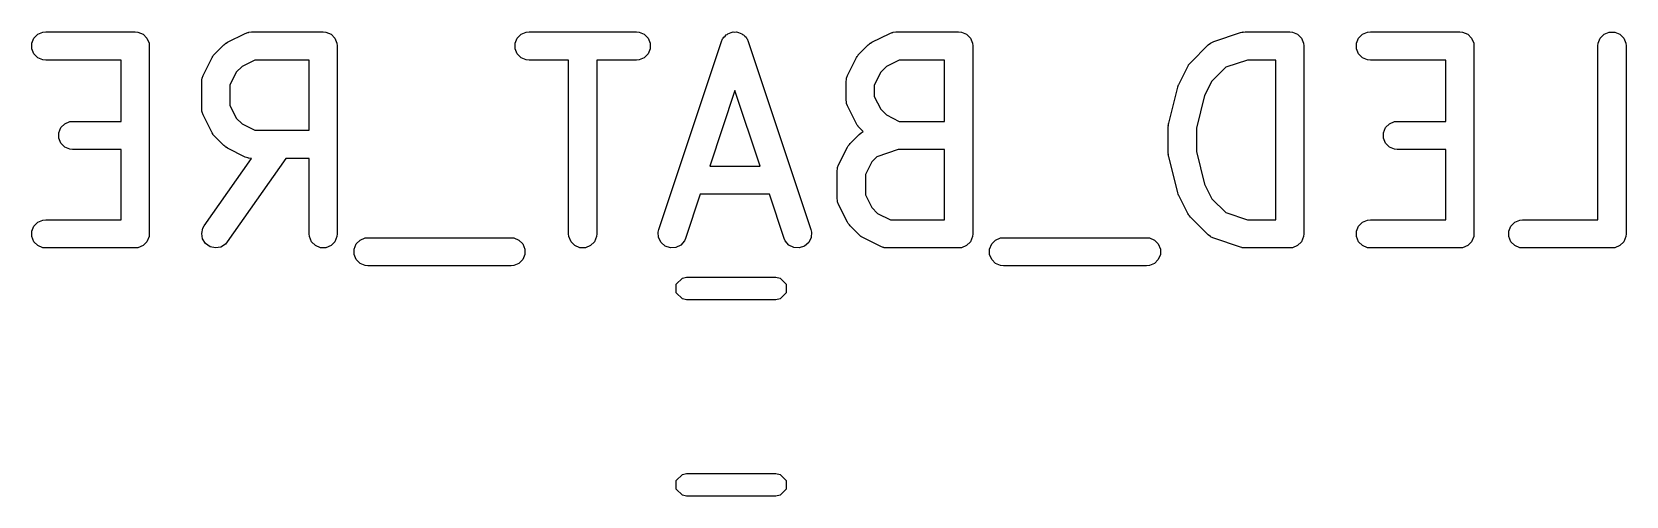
# Model space of a CAD drawing. Header units: millimetres. Extents: x 60 to 220, y -152 to -53.
# Drawn here: x 85.47 to 93.95, y -125.37 to -122.9 of the extents above; entities that cross this region are included whole.
import ezdxf

# ---------------------------------------------------------------- set-up
doc = ezdxf.new("R2010")
doc.units = ezdxf.units.MM
doc.layers.add('F.Silkscreen', color=41, linetype='CONTINUOUS', true_color=0xf2eda1)

msp = doc.modelspace()

# ---------------------------------------------------------------- linework, layer by layer
at = {"layer": 'F.Silkscreen', "linetype": 'CONTINUOUS'}
for p, q in [((85.502826, -122.912659), (85.529862, -122.90146)), ((85.529862, -122.90146), (85.544494, -122.900019)), ((85.544494, -122.900019), (86.020684, -122.900019)), ((86.020684, -122.900019), (86.035316, -122.90146)), ((86.035316, -122.90146), (86.062352, -122.912659)), ((86.619922, -122.902682), (86.622611, -122.90249)), ((86.622611, -122.90249), (86.6251, -122.90146)), ((86.6251, -122.90146), (86.639732, -122.900019)), ((86.639732, -122.900019), (87.020684, -122.900019)), ((87.020684, -122.900019), (87.035316, -122.90146)), ((87.035316, -122.90146), (87.062352, -122.912659)), ((88.074255, -122.912659), (88.101291, -122.90146)), ((88.101291, -122.90146), (88.115923, -122.900019)), ((88.115923, -122.900019), (88.687351, -122.900019)), ((88.687351, -122.900019), (88.701983, -122.90146)), ((88.701983, -122.90146), (88.729019, -122.912659)), ((89.191351, -122.902683), (89.196695, -122.902303)), ((89.196695, -122.902303), (89.201781, -122.900608)), ((89.201781, -122.900608), (89.211161, -122.901274)), ((89.211161, -122.901274), (89.220541, -122.900608)), ((89.220541, -122.900608), (89.225626, -122.902303)), ((89.225626, -122.902303), (89.230971, -122.902683)), ((90.048494, -122.902682), (90.051183, -122.90249)), ((90.051183, -122.90249), (90.053672, -122.90146)), ((90.053672, -122.90146), (90.068304, -122.900019)), ((90.068304, -122.900019), (90.401637, -122.900019)), ((90.401637, -122.900019), (90.416269, -122.90146)), ((90.416269, -122.90146), (90.443305, -122.912659)), ((91.901729, -122.903868), (91.908984, -122.902218)), ((91.908984, -122.902218), (91.910815, -122.90146)), ((91.910815, -122.90146), (91.913468, -122.901198)), ((91.913468, -122.901198), (91.916066, -122.900608)), ((91.916066, -122.900608), (91.91804, -122.900748)), ((91.91804, -122.900748), (91.925447, -122.900019)), ((91.925447, -122.900019), (92.163542, -122.900019)), ((92.163542, -122.900019), (92.178174, -122.90146)), ((92.178174, -122.90146), (92.20521, -122.912659)), ((92.550446, -122.912659), (92.577482, -122.90146)), ((92.577482, -122.90146), (92.592114, -122.900019)), ((92.592114, -122.900019), (93.068304, -122.900019)), ((93.068304, -122.900019), (93.082936, -122.90146)), ((93.082936, -122.90146), (93.109972, -122.912659)), ((93.83616, -122.912659), (93.863196, -122.90146)), ((93.863196, -122.90146), (93.89246, -122.90146)), ((93.89246, -122.90146), (93.919496, -122.912659)), ((85.470935, -122.960387), (85.482134, -122.933351)), ((85.470935, -122.989651), (85.470935, -122.960387)), ((85.482134, -122.933351), (85.502826, -122.912659)), ((86.062352, -122.912659), (86.083044, -122.933351)), ((86.083044, -122.933351), (86.094243, -122.960387)), ((86.094243, -122.960387), (86.095684, -122.975019)), ((86.095684, -122.975019), (86.095684, -123.975019)), ((86.443842, -123.017224), (86.491461, -122.969605)), ((86.491461, -122.969605), (86.49721, -122.964886)), ((86.49721, -122.964886), (86.49851, -122.963388)), ((86.49851, -122.963388), (86.500769, -122.961966)), ((86.500769, -122.961966), (86.502826, -122.960278)), ((86.502826, -122.960278), (86.504653, -122.95952)), ((86.504653, -122.95952), (86.510953, -122.955556)), ((86.510953, -122.955556), (86.606191, -122.907937)), ((86.606191, -122.907937), (86.619922, -122.902682)), ((87.062352, -122.912659), (87.083044, -122.933351)), ((87.083044, -122.933351), (87.094243, -122.960387)), ((87.094243, -122.960387), (87.095684, -122.975019)), ((87.095684, -122.975019), (87.095684, -123.975019)), ((88.042364, -122.960387), (88.053563, -122.933351)), ((88.042364, -122.989651), (88.042364, -122.960387)), ((88.053563, -122.933351), (88.074255, -122.912659)), ((88.729019, -122.912659), (88.749711, -122.933351)), ((88.749711, -122.933351), (88.76091, -122.960387)), ((88.76091, -122.960387), (88.76091, -122.989651)), ((88.806677, -123.951302), (89.14001, -122.951302)), ((89.14001, -122.951302), (89.146004, -122.937877)), ((89.146004, -122.937877), (89.149514, -122.933829)), ((89.149514, -122.933829), (89.151911, -122.929036)), ((89.151911, -122.929036), (89.159019, -122.92287)), ((89.159019, -122.92287), (89.165178, -122.91577)), ((89.165178, -122.91577), (89.169967, -122.913375)), ((89.169967, -122.913375), (89.174018, -122.909862)), ((89.174018, -122.909862), (89.182943, -122.906887)), ((89.182943, -122.906887), (89.191351, -122.902683)), ((89.230971, -122.902683), (89.239381, -122.906888)), ((89.239381, -122.906888), (89.248303, -122.909862)), ((89.248303, -122.909862), (89.25235, -122.913372)), ((89.25235, -122.913372), (89.257144, -122.915769)), ((89.257144, -122.915769), (89.263307, -122.922874)), ((89.263307, -122.922874), (89.270411, -122.929036)), ((89.270411, -122.929036), (89.272806, -122.933827)), ((89.272806, -122.933827), (89.276318, -122.937876)), ((89.276318, -122.937876), (89.282312, -122.951302)), ((89.282312, -122.951302), (89.615645, -123.951302)), ((89.872414, -123.017224), (89.920033, -122.969605)), ((89.920033, -122.969605), (89.925782, -122.964886)), ((89.925782, -122.964886), (89.927082, -122.963388)), ((89.927082, -122.963388), (89.929341, -122.961966)), ((89.929341, -122.961966), (89.931398, -122.960278)), ((89.931398, -122.960278), (89.933225, -122.95952)), ((89.933225, -122.95952), (89.939525, -122.955556)), ((89.939525, -122.955556), (90.034763, -122.907937)), ((90.034763, -122.907937), (90.048494, -122.902682)), ((90.443305, -122.912659), (90.463997, -122.933351)), ((90.463997, -122.933351), (90.475196, -122.960387)), ((90.475196, -122.960387), (90.476637, -122.975019)), ((90.476637, -122.975019), (90.476637, -123.975019)), ((91.634319, -123.064843), (91.729557, -122.969605)), ((91.729557, -122.969605), (91.740922, -122.960277)), ((91.740922, -122.960277), (91.743412, -122.959245)), ((91.743412, -122.959245), (91.745447, -122.957481)), ((91.745447, -122.957481), (91.758873, -122.951487)), ((91.758873, -122.951487), (91.901729, -122.903868)), ((92.20521, -122.912659), (92.225902, -122.933351)), ((92.225902, -122.933351), (92.237101, -122.960387)), ((92.237101, -122.960387), (92.238542, -122.975019)), ((92.238542, -122.975019), (92.238542, -123.975019)), ((92.518555, -122.960387), (92.529754, -122.933351)), ((92.518555, -122.989651), (92.518555, -122.960387)), ((92.529754, -122.933351), (92.550446, -122.912659)), ((93.109972, -122.912659), (93.130664, -122.933351)), ((93.130664, -122.933351), (93.141863, -122.960387)), ((93.141863, -122.960387), (93.143304, -122.975019)), ((93.143304, -122.975019), (93.143304, -123.975019)), ((93.802828, -122.975019), (93.804269, -122.960387)), ((93.802828, -123.900019), (93.802828, -122.975019)), ((93.804269, -122.960387), (93.815468, -122.933351)), ((93.815468, -122.933351), (93.83616, -122.912659)), ((93.919496, -122.912659), (93.940188, -122.933351)), ((93.940188, -122.933351), (93.951387, -122.960387)), ((93.951387, -122.960387), (93.952828, -122.975019)), ((93.952828, -122.975019), (93.952828, -123.975019)), ((85.482134, -123.016687), (85.470935, -122.989651)), ((85.502826, -123.037379), (85.482134, -123.016687)), ((85.529862, -123.048578), (85.502826, -123.037379)), ((85.544494, -123.050019), (85.529862, -123.048578)), ((85.945684, -123.050019), (85.544494, -123.050019)), ((85.945684, -123.376209), (85.945684, -123.050019)), ((86.382174, -123.131954), (86.429793, -123.036716)), ((86.429793, -123.036716), (86.433757, -123.030416)), ((86.433757, -123.030416), (86.434515, -123.028589)), ((86.434515, -123.028589), (86.436203, -123.026532)), ((86.436203, -123.026532), (86.437625, -123.024273)), ((86.437625, -123.024273), (86.439123, -123.022973)), ((86.439123, -123.022973), (86.443842, -123.017224)), ((86.657437, -123.050019), (86.588921, -123.084277)), ((86.945684, -123.050019), (86.657437, -123.050019)), ((86.945684, -123.423828), (86.945684, -123.050019)), ((88.053563, -123.016687), (88.042364, -122.989651)), ((88.074255, -123.037379), (88.053563, -123.016687)), ((88.101291, -123.048578), (88.074255, -123.037379)), ((88.115923, -123.050019), (88.101291, -123.048578)), ((88.326637, -123.050019), (88.115923, -123.050019)), ((88.326637, -123.975019), (88.326637, -123.050019)), ((88.687351, -123.050019), (88.476637, -123.050019)), ((88.476637, -123.050019), (88.476637, -123.975019)), ((88.701983, -123.048578), (88.687351, -123.050019)), ((88.729019, -123.037379), (88.701983, -123.048578)), ((88.749711, -123.016687), (88.729019, -123.037379)), ((88.76091, -122.989651), (88.749711, -123.016687)), ((89.810746, -123.131954), (89.858365, -123.036716)), ((89.858365, -123.036716), (89.862329, -123.030416)), ((89.862329, -123.030416), (89.863087, -123.028589)), ((89.863087, -123.028589), (89.864775, -123.026532)), ((89.864775, -123.026532), (89.866197, -123.024273)), ((89.866197, -123.024273), (89.867695, -123.022973)), ((89.867695, -123.022973), (89.872414, -123.017224)), ((90.086009, -123.050019), (90.017493, -123.084277)), ((90.326637, -123.050019), (90.086009, -123.050019)), ((90.326637, -123.376209), (90.326637, -123.050019)), ((91.62668, -123.074151), (91.628102, -123.071892)), ((91.628102, -123.071892), (91.6296, -123.070592)), ((91.6296, -123.070592), (91.634319, -123.064843)), ((91.937617, -123.050019), (91.823104, -123.08819)), ((92.088542, -123.050019), (91.937617, -123.050019)), ((92.088542, -123.900019), (92.088542, -123.050019)), ((92.529754, -123.016687), (92.518555, -122.989651)), ((92.550446, -123.037379), (92.529754, -123.016687)), ((92.577482, -123.048578), (92.550446, -123.037379)), ((92.592114, -123.050019), (92.577482, -123.048578)), ((92.993304, -123.050019), (92.592114, -123.050019)), ((92.993304, -123.376209), (92.993304, -123.050019)), ((86.374256, -123.165495), (86.375697, -123.150863)), ((86.375697, -123.150863), (86.376728, -123.148373)), ((86.376728, -123.148373), (86.376919, -123.145686)), ((86.376919, -123.145686), (86.382174, -123.131954)), ((86.558514, -123.114684), (86.524256, -123.1832)), ((86.588921, -123.084277), (86.558514, -123.114684)), ((89.802828, -123.165495), (89.804269, -123.150863)), ((89.804269, -123.150863), (89.8053, -123.148373)), ((89.8053, -123.148373), (89.805491, -123.145686)), ((89.805491, -123.145686), (89.810746, -123.131954)), ((89.987086, -123.114684), (89.952828, -123.1832)), ((90.017493, -123.084277), (89.987086, -123.114684)), ((91.572651, -123.179573), (91.62027, -123.084335)), ((91.62027, -123.084335), (91.624234, -123.078035)), ((91.624234, -123.078035), (91.624992, -123.076208)), ((91.624992, -123.076208), (91.62668, -123.074151)), ((91.823104, -123.08819), (91.748991, -123.162303)), ((86.374256, -123.308352), (86.374256, -123.165495)), ((86.524256, -123.1832), (86.524256, -123.290647)), ((89.211161, -123.212189), (89.077123, -123.614304)), ((89.345199, -123.614304), (89.211161, -123.212189)), ((89.802828, -123.260733), (89.802828, -123.165495)), ((89.952828, -123.1832), (89.952828, -123.243028)), ((91.519353, -123.3854), (91.566972, -123.194924)), ((91.566972, -123.194924), (91.567357, -123.193844)), ((91.567357, -123.193844), (91.567396, -123.193305)), ((91.567396, -123.193305), (91.569723, -123.187223)), ((91.569723, -123.187223), (91.571919, -123.181078)), ((91.571919, -123.181078), (91.572241, -123.180642)), ((91.572241, -123.180642), (91.572651, -123.179573)), ((91.710497, -123.23929), (91.667114, -123.412824)), ((91.748991, -123.162303), (91.710497, -123.23929)), ((86.375697, -123.322984), (86.374256, -123.308352)), ((86.376728, -123.325473), (86.375697, -123.322984)), ((86.376919, -123.328161), (86.376728, -123.325473)), ((86.524256, -123.290647), (86.558514, -123.359163)), ((89.804269, -123.275365), (89.802828, -123.260733)), ((89.8053, -123.277854), (89.804269, -123.275365)), ((89.805491, -123.280542), (89.8053, -123.277854)), ((89.810746, -123.294274), (89.805491, -123.280542)), ((89.858365, -123.389512), (89.810746, -123.294274)), ((89.952828, -123.243028), (89.987086, -123.311544)), ((89.987086, -123.311544), (90.017493, -123.341951)), ((85.613792, -123.436577), (85.624991, -123.409541)), ((85.624991, -123.409541), (85.645683, -123.388849)), ((85.645683, -123.388849), (85.672719, -123.37765)), ((85.672719, -123.37765), (85.687351, -123.376209)), ((85.687351, -123.376209), (85.945684, -123.376209)), ((86.382174, -123.341893), (86.376919, -123.328161)), ((86.429793, -123.437131), (86.382174, -123.341893)), ((86.558514, -123.359163), (86.588921, -123.38957)), ((86.588921, -123.38957), (86.657437, -123.423828)), ((89.862329, -123.395811), (89.858365, -123.389512)), ((89.863087, -123.397639), (89.862329, -123.395811)), ((89.864775, -123.399695), (89.863087, -123.397639)), ((89.866197, -123.401955), (89.864775, -123.399695)), ((89.867695, -123.403254), (89.866197, -123.401955)), ((89.872414, -123.409004), (89.867695, -123.403254)), ((89.894371, -123.430961), (89.872414, -123.409004)), ((90.017493, -123.341951), (90.086009, -123.376209)), ((90.086009, -123.376209), (90.326637, -123.376209)), ((91.517114, -123.40359), (91.517365, -123.401036)), ((91.517114, -123.546447), (91.517114, -123.40359)), ((91.517203, -123.399944), (91.518012, -123.39447)), ((91.517365, -123.401036), (91.517203, -123.399944)), ((91.518012, -123.39447), (91.518555, -123.388958)), ((91.518555, -123.388958), (91.518977, -123.387936)), ((91.518977, -123.387936), (91.519353, -123.3854)), ((92.661412, -123.436577), (92.672611, -123.409541)), ((92.672611, -123.409541), (92.693303, -123.388849)), ((92.693303, -123.388849), (92.720339, -123.37765)), ((92.720339, -123.37765), (92.734971, -123.376209)), ((92.734971, -123.376209), (92.993304, -123.376209)), ((85.613792, -123.465841), (85.613792, -123.436577)), ((85.624991, -123.492877), (85.613792, -123.465841)), ((85.645683, -123.513569), (85.624991, -123.492877)), ((86.433757, -123.44343), (86.429793, -123.437131)), ((86.434515, -123.445258), (86.433757, -123.44343)), ((86.436203, -123.447314), (86.434515, -123.445258)), ((86.437625, -123.449574), (86.436203, -123.447314)), ((86.439123, -123.450873), (86.437625, -123.449574)), ((86.443842, -123.456623), (86.439123, -123.450873)), ((86.491461, -123.504242), (86.443842, -123.456623)), ((86.657437, -123.423828), (86.945684, -123.423828)), ((89.820076, -123.499163), (89.824795, -123.493414)), ((89.824795, -123.493414), (89.872414, -123.445795)), ((89.872414, -123.445795), (89.883779, -123.436468)), ((89.883779, -123.436468), (89.886267, -123.435437)), ((89.886267, -123.435437), (89.888304, -123.433671)), ((89.888304, -123.433671), (89.894371, -123.430961)), ((91.667114, -123.412824), (91.667114, -123.537213)), ((92.661412, -123.465841), (92.661412, -123.436577)), ((92.672611, -123.492877), (92.661412, -123.465841)), ((92.693303, -123.513569), (92.672611, -123.492877)), ((85.672719, -123.524768), (85.645683, -123.513569)), ((85.687351, -123.526209), (85.672719, -123.524768)), ((85.945684, -123.526209), (85.687351, -123.526209)), ((85.945684, -123.900019), (85.945684, -123.526209)), ((86.387814, -123.932009), (86.638617, -123.573718)), ((86.49721, -123.50896), (86.491461, -123.504242)), ((86.49851, -123.510459), (86.49721, -123.50896)), ((86.500769, -123.51188), (86.49851, -123.510459)), ((86.502826, -123.513569), (86.500769, -123.51188)), ((86.504653, -123.514326), (86.502826, -123.513569)), ((86.510953, -123.518291), (86.504653, -123.514326)), ((86.821638, -123.573828), (86.510698, -124.018029)), ((86.606191, -123.56591), (86.510953, -123.518291)), ((86.619922, -123.571165), (86.606191, -123.56591)), ((86.622611, -123.571356), (86.619922, -123.571165)), ((86.6251, -123.572387), (86.622611, -123.571356)), ((86.638617, -123.573718), (86.6251, -123.572387)), ((86.945684, -123.573828), (86.821638, -123.573828)), ((86.945684, -123.975019), (86.945684, -123.573828)), ((89.763127, -123.608144), (89.810746, -123.512906)), ((89.810746, -123.512906), (89.81471, -123.506606)), ((89.81471, -123.506606), (89.815468, -123.504779)), ((89.815468, -123.504779), (89.817156, -123.502722)), ((89.817156, -123.502722), (89.818578, -123.500463)), ((89.818578, -123.500463), (89.820076, -123.499163)), ((89.965961, -123.56438), (89.939467, -123.590874)), ((90.080474, -123.526209), (89.965961, -123.56438)), ((90.326637, -123.526209), (90.080474, -123.526209)), ((90.326637, -123.900019), (90.326637, -123.526209)), ((91.517365, -123.549), (91.517114, -123.546447)), ((91.517203, -123.550093), (91.517365, -123.549)), ((91.518012, -123.555566), (91.517203, -123.550093)), ((91.518555, -123.561079), (91.518012, -123.555566)), ((91.518977, -123.5621), (91.518555, -123.561079)), ((91.519353, -123.564637), (91.518977, -123.5621)), ((91.566972, -123.755113), (91.519353, -123.564637)), ((91.667114, -123.537213), (91.710497, -123.710747)), ((92.720339, -123.524768), (92.693303, -123.513569)), ((92.734971, -123.526209), (92.720339, -123.524768)), ((92.993304, -123.526209), (92.734971, -123.526209)), ((92.993304, -123.900019), (92.993304, -123.526209)), ((89.077123, -123.614304), (89.345199, -123.614304)), ((89.755209, -123.641685), (89.75665, -123.627053)), ((89.755209, -123.784542), (89.755209, -123.641685)), ((89.75665, -123.627053), (89.757681, -123.624563)), ((89.757681, -123.624563), (89.757872, -123.621876)), ((89.757872, -123.621876), (89.763127, -123.608144)), ((89.939467, -123.590874), (89.905209, -123.65939)), ((89.905209, -123.65939), (89.905209, -123.766837)), ((91.710497, -123.710747), (91.748991, -123.787734)), ((89.027123, -123.764304), (88.948979, -123.998736)), ((89.395199, -123.764304), (89.027123, -123.764304)), ((89.473343, -123.998736), (89.395199, -123.764304)), ((89.75665, -123.799174), (89.755209, -123.784542)), ((89.757681, -123.801663), (89.75665, -123.799174)), ((89.757872, -123.804351), (89.757681, -123.801663)), ((89.763127, -123.818083), (89.757872, -123.804351)), ((89.810746, -123.913321), (89.763127, -123.818083)), ((89.905209, -123.766837), (89.939467, -123.835353)), ((89.939467, -123.835353), (89.969874, -123.865761)), ((91.567357, -123.756192), (91.566972, -123.755113)), ((91.567396, -123.756732), (91.567357, -123.756192)), ((91.569723, -123.762813), (91.567396, -123.756732)), ((91.571919, -123.768959), (91.569723, -123.762813)), ((91.572241, -123.769394), (91.571919, -123.768959)), ((91.572651, -123.770464), (91.572241, -123.769394)), ((91.62027, -123.865702), (91.572651, -123.770464)), ((91.748991, -123.787734), (91.823104, -123.861848)), ((85.482134, -123.933351), (85.502826, -123.912659)), ((85.502826, -123.912659), (85.529862, -123.90146)), ((85.529862, -123.90146), (85.544494, -123.900019)), ((85.544494, -123.900019), (85.945684, -123.900019)), ((89.814709, -123.919617), (89.810746, -123.913321)), ((89.815467, -123.921447), (89.814709, -123.919617)), ((89.969874, -123.865761), (90.03839, -123.900019)), ((90.03839, -123.900019), (90.326637, -123.900019)), ((91.624233, -123.871998), (91.62027, -123.865702)), ((91.624991, -123.873828), (91.624233, -123.871998)), ((91.62668, -123.875886), (91.624991, -123.873828)), ((91.628102, -123.878145), (91.62668, -123.875886)), ((91.6296, -123.879444), (91.628102, -123.878145)), ((91.634319, -123.885194), (91.6296, -123.879444)), ((91.729557, -123.980433), (91.634319, -123.885194)), ((91.823104, -123.861848), (91.937617, -123.900019)), ((91.937617, -123.900019), (92.088542, -123.900019)), ((92.529754, -123.933351), (92.550446, -123.912659)), ((92.550446, -123.912659), (92.577482, -123.90146)), ((92.577482, -123.90146), (92.592114, -123.900019)), ((92.592114, -123.900019), (92.993304, -123.900019)), ((93.339278, -123.933351), (93.35997, -123.912659)), ((93.35997, -123.912659), (93.387006, -123.90146)), ((93.387006, -123.90146), (93.401638, -123.900019)), ((93.401638, -123.900019), (93.802828, -123.900019)), ((85.470935, -123.960387), (85.482134, -123.933351)), ((85.470935, -123.989651), (85.470935, -123.960387)), ((85.482134, -124.016687), (85.470935, -123.989651)), ((86.094243, -123.989651), (86.083044, -124.016687)), ((86.095684, -123.975019), (86.094243, -123.989651)), ((86.374274, -123.973394), (86.380603, -123.944823)), ((86.379359, -124.002211), (86.374274, -123.973394)), ((86.395086, -124.02689), (86.379359, -124.002211)), ((86.380603, -123.944823), (86.387814, -123.932009)), ((86.947125, -123.989651), (86.945684, -123.975019)), ((86.958324, -124.016687), (86.947125, -123.989651)), ((87.094243, -123.989651), (87.083044, -124.016687)), ((87.095684, -123.975019), (87.094243, -123.989651)), ((87.217112, -124.007897), (87.244148, -123.996698)), ((87.244148, -123.996698), (87.25878, -123.995257)), ((87.25878, -123.995257), (88.020685, -123.995257)), ((88.020685, -123.995257), (88.035317, -123.996698)), ((88.035317, -123.996698), (88.062353, -124.007897)), ((88.328078, -123.989651), (88.326637, -123.975019)), ((88.339277, -124.016687), (88.328078, -123.989651)), ((88.475196, -123.989651), (88.463997, -124.016687)), ((88.476637, -123.975019), (88.475196, -123.989651)), ((88.803417, -123.965639), (88.806677, -123.951302)), ((88.805492, -123.994829), (88.803417, -123.965639)), ((88.818578, -124.021002), (88.805492, -123.994829)), ((88.948979, -123.998736), (88.942985, -124.012162)), ((89.479337, -124.012161), (89.473343, -123.998736)), ((89.61683, -123.994828), (89.603744, -124.021002)), ((89.615645, -123.951302), (89.618905, -123.965638)), ((89.618905, -123.965638), (89.61683, -123.994828)), ((89.817156, -123.923505), (89.815467, -123.921447)), ((89.818578, -123.925764), (89.817156, -123.923505)), ((89.820076, -123.927063), (89.818578, -123.925764)), ((89.824794, -123.932812), (89.820076, -123.927063)), ((89.872413, -123.980432), (89.824794, -123.932812)), ((89.878162, -123.98515), (89.872413, -123.980432)), ((89.879463, -123.98665), (89.878162, -123.98515)), ((89.881722, -123.988072), (89.879463, -123.98665)), ((89.883779, -123.98976), (89.881722, -123.988072)), ((89.885606, -123.990517), (89.883779, -123.98976)), ((89.891906, -123.994482), (89.885606, -123.990517)), ((89.987144, -124.042101), (89.891906, -123.994482)), ((90.475196, -123.989651), (90.463997, -124.016687)), ((90.476637, -123.975019), (90.475196, -123.989651)), ((90.598065, -124.007897), (90.625101, -123.996698)), ((90.625101, -123.996698), (90.639733, -123.995257)), ((90.639733, -123.995257), (91.401638, -123.995257)), ((91.401638, -123.995257), (91.41627, -123.996698)), ((91.41627, -123.996698), (91.443306, -124.007897)), ((91.740922, -123.989761), (91.729557, -123.980433)), ((91.743412, -123.990792), (91.740922, -123.989761)), ((91.745447, -123.992557), (91.743412, -123.990792)), ((91.758873, -123.998551), (91.745447, -123.992557)), ((91.901729, -124.04617), (91.758873, -123.998551)), ((92.237101, -123.989651), (92.225902, -124.016687)), ((92.238542, -123.975019), (92.237101, -123.989651)), ((92.518555, -123.960387), (92.529754, -123.933351)), ((92.518555, -123.989651), (92.518555, -123.960387)), ((92.529754, -124.016687), (92.518555, -123.989651)), ((93.141863, -123.989651), (93.130664, -124.016687)), ((93.143304, -123.975019), (93.141863, -123.989651)), ((93.328079, -123.960387), (93.339278, -123.933351)), ((93.328079, -123.989651), (93.328079, -123.960387)), ((93.339278, -124.016687), (93.328079, -123.989651)), ((93.951387, -123.989651), (93.940188, -124.016687)), ((93.952828, -123.975019), (93.951387, -123.989651)), ((85.502826, -124.037379), (85.482134, -124.016687)), ((85.529862, -124.048578), (85.502826, -124.037379)), ((85.544494, -124.050019), (85.529862, -124.048578)), ((86.020684, -124.050019), (85.544494, -124.050019)), ((86.035316, -124.048578), (86.020684, -124.050019)), ((86.062352, -124.037379), (86.035316, -124.048578)), ((86.083044, -124.016687), (86.062352, -124.037379)), ((86.41906, -124.043672), (86.395086, -124.02689)), ((86.447631, -124.050001), (86.41906, -124.043672)), ((86.476448, -124.044916), (86.447631, -124.050001)), ((86.501127, -124.029189), (86.476448, -124.044916)), ((86.510698, -124.018029), (86.501127, -124.029189)), ((86.979016, -124.037379), (86.958324, -124.016687)), ((87.006052, -124.048578), (86.979016, -124.037379)), ((87.035316, -124.048578), (87.006052, -124.048578)), ((87.062352, -124.037379), (87.035316, -124.048578)), ((87.083044, -124.016687), (87.062352, -124.037379)), ((87.185221, -124.055625), (87.19642, -124.028589)), ((87.185221, -124.084889), (87.185221, -124.055625)), ((87.19642, -124.111925), (87.185221, -124.084889)), ((87.19642, -124.028589), (87.217112, -124.007897)), ((88.062353, -124.007897), (88.083045, -124.028589)), ((88.083045, -124.028589), (88.094244, -124.055625)), ((88.094244, -124.084889), (88.083045, -124.111925)), ((88.094244, -124.055625), (88.094244, -124.084889)), ((88.359969, -124.037379), (88.339277, -124.016687)), ((88.387005, -124.048578), (88.359969, -124.037379)), ((88.416269, -124.048578), (88.387005, -124.048578)), ((88.443305, -124.037379), (88.416269, -124.048578)), ((88.463997, -124.016687), (88.443305, -124.037379)), ((88.840685, -124.040176), (88.818578, -124.021002)), ((88.868448, -124.04943), (88.840685, -124.040176)), ((88.897638, -124.047355), (88.868448, -124.04943)), ((88.923811, -124.034269), (88.897638, -124.047355)), ((88.942985, -124.012162), (88.923811, -124.034269)), ((89.498511, -124.034268), (89.479337, -124.012161)), ((89.524684, -124.047355), (89.498511, -124.034268)), ((89.553874, -124.04943), (89.524684, -124.047355)), ((89.581636, -124.040176), (89.553874, -124.04943)), ((89.603744, -124.021002), (89.581636, -124.040176)), ((90.000875, -124.047356), (89.987144, -124.042101)), ((90.003564, -124.047547), (90.000875, -124.047356)), ((90.006053, -124.048578), (90.003564, -124.047547)), ((90.020685, -124.050019), (90.006053, -124.048578)), ((90.401637, -124.050019), (90.020685, -124.050019)), ((90.416269, -124.048578), (90.401637, -124.050019)), ((90.443305, -124.037379), (90.416269, -124.048578)), ((90.463997, -124.016687), (90.443305, -124.037379)), ((90.566174, -124.055625), (90.577373, -124.028589)), ((90.566174, -124.084889), (90.566174, -124.055625)), ((90.577373, -124.111925), (90.566174, -124.084889)), ((90.577373, -124.028589), (90.598065, -124.007897)), ((91.443306, -124.007897), (91.463998, -124.028589)), ((91.463998, -124.028589), (91.475197, -124.055625)), ((91.475197, -124.084889), (91.463998, -124.111925)), ((91.475197, -124.055625), (91.475197, -124.084889)), ((91.908984, -124.047819), (91.901729, -124.04617)), ((91.910815, -124.048578), (91.908984, -124.047819)), ((91.913468, -124.048839), (91.910815, -124.048578)), ((91.916066, -124.04943), (91.913468, -124.048839)), ((91.91804, -124.049289), (91.916066, -124.04943)), ((91.925447, -124.050019), (91.91804, -124.049289)), ((92.163542, -124.050019), (91.925447, -124.050019)), ((92.178174, -124.048578), (92.163542, -124.050019)), ((92.20521, -124.037379), (92.178174, -124.048578)), ((92.225902, -124.016687), (92.20521, -124.037379)), ((92.550446, -124.037379), (92.529754, -124.016687)), ((92.577482, -124.048578), (92.550446, -124.037379)), ((92.592114, -124.050019), (92.577482, -124.048578)), ((93.068304, -124.050019), (92.592114, -124.050019)), ((93.082936, -124.048578), (93.068304, -124.050019)), ((93.109972, -124.037379), (93.082936, -124.048578)), ((93.130664, -124.016687), (93.109972, -124.037379)), ((93.35997, -124.037379), (93.339278, -124.016687)), ((93.387006, -124.048578), (93.35997, -124.037379)), ((93.401638, -124.050019), (93.387006, -124.048578)), ((93.877828, -124.050019), (93.401638, -124.050019)), ((93.89246, -124.048578), (93.877828, -124.050019)), ((93.919496, -124.037379), (93.89246, -124.048578)), ((93.940188, -124.016687), (93.919496, -124.037379)), ((87.217112, -124.132617), (87.19642, -124.111925)), ((87.244148, -124.143816), (87.217112, -124.132617)), ((87.25878, -124.145257), (87.244148, -124.143816)), ((88.020685, -124.145257), (87.25878, -124.145257)), ((88.035317, -124.143816), (88.020685, -124.145257)), ((88.062353, -124.132617), (88.035317, -124.143816)), ((88.083045, -124.111925), (88.062353, -124.132617)), ((90.598065, -124.132617), (90.577373, -124.111925)), ((90.625101, -124.143816), (90.598065, -124.132617)), ((90.639733, -124.145257), (90.625101, -124.143816)), ((91.401638, -124.145257), (90.639733, -124.145257)), ((91.41627, -124.143816), (91.401638, -124.145257)), ((91.443306, -124.132617), (91.41627, -124.143816)), ((91.463998, -124.111925), (91.443306, -124.132617)), ((88.899109, -124.242539), (88.931581, -124.210067)), ((88.899109, -124.288461), (88.899109, -124.242539)), ((88.931581, -124.210067), (88.954542, -124.2055)), ((88.954542, -124.2055), (89.429058, -124.2055)), ((89.429058, -124.2055), (89.452019, -124.210067)), ((89.452019, -124.210067), (89.484491, -124.242539)), ((89.484491, -124.242539), (89.484491, -124.288461)), ((88.931581, -124.320933), (88.899109, -124.288461)), ((88.954542, -124.3255), (88.931581, -124.320933)), ((89.429058, -124.3255), (88.954542, -124.3255)), ((89.452019, -124.320933), (89.429058, -124.3255)), ((89.484491, -124.288461), (89.452019, -124.320933)), ((88.899109, -125.287539), (88.931581, -125.255067)), ((88.931581, -125.255067), (88.954542, -125.2505)), ((88.954542, -125.2505), (89.429058, -125.2505)), ((89.429058, -125.2505), (89.452019, -125.255067)), ((89.452019, -125.255067), (89.484491, -125.287539)), ((88.899109, -125.333461), (88.899109, -125.287539)), ((88.931581, -125.365933), (88.899109, -125.333461)), ((89.484491, -125.333461), (89.452019, -125.365933)), ((89.484491, -125.287539), (89.484491, -125.333461)), ((88.954542, -125.3705), (88.931581, -125.365933)), ((89.429058, -125.3705), (88.954542, -125.3705)), ((89.452019, -125.365933), (89.429058, -125.3705))]:
    msp.add_line(p, q, dxfattribs=at)

doc.saveas('drawing.dxf')
